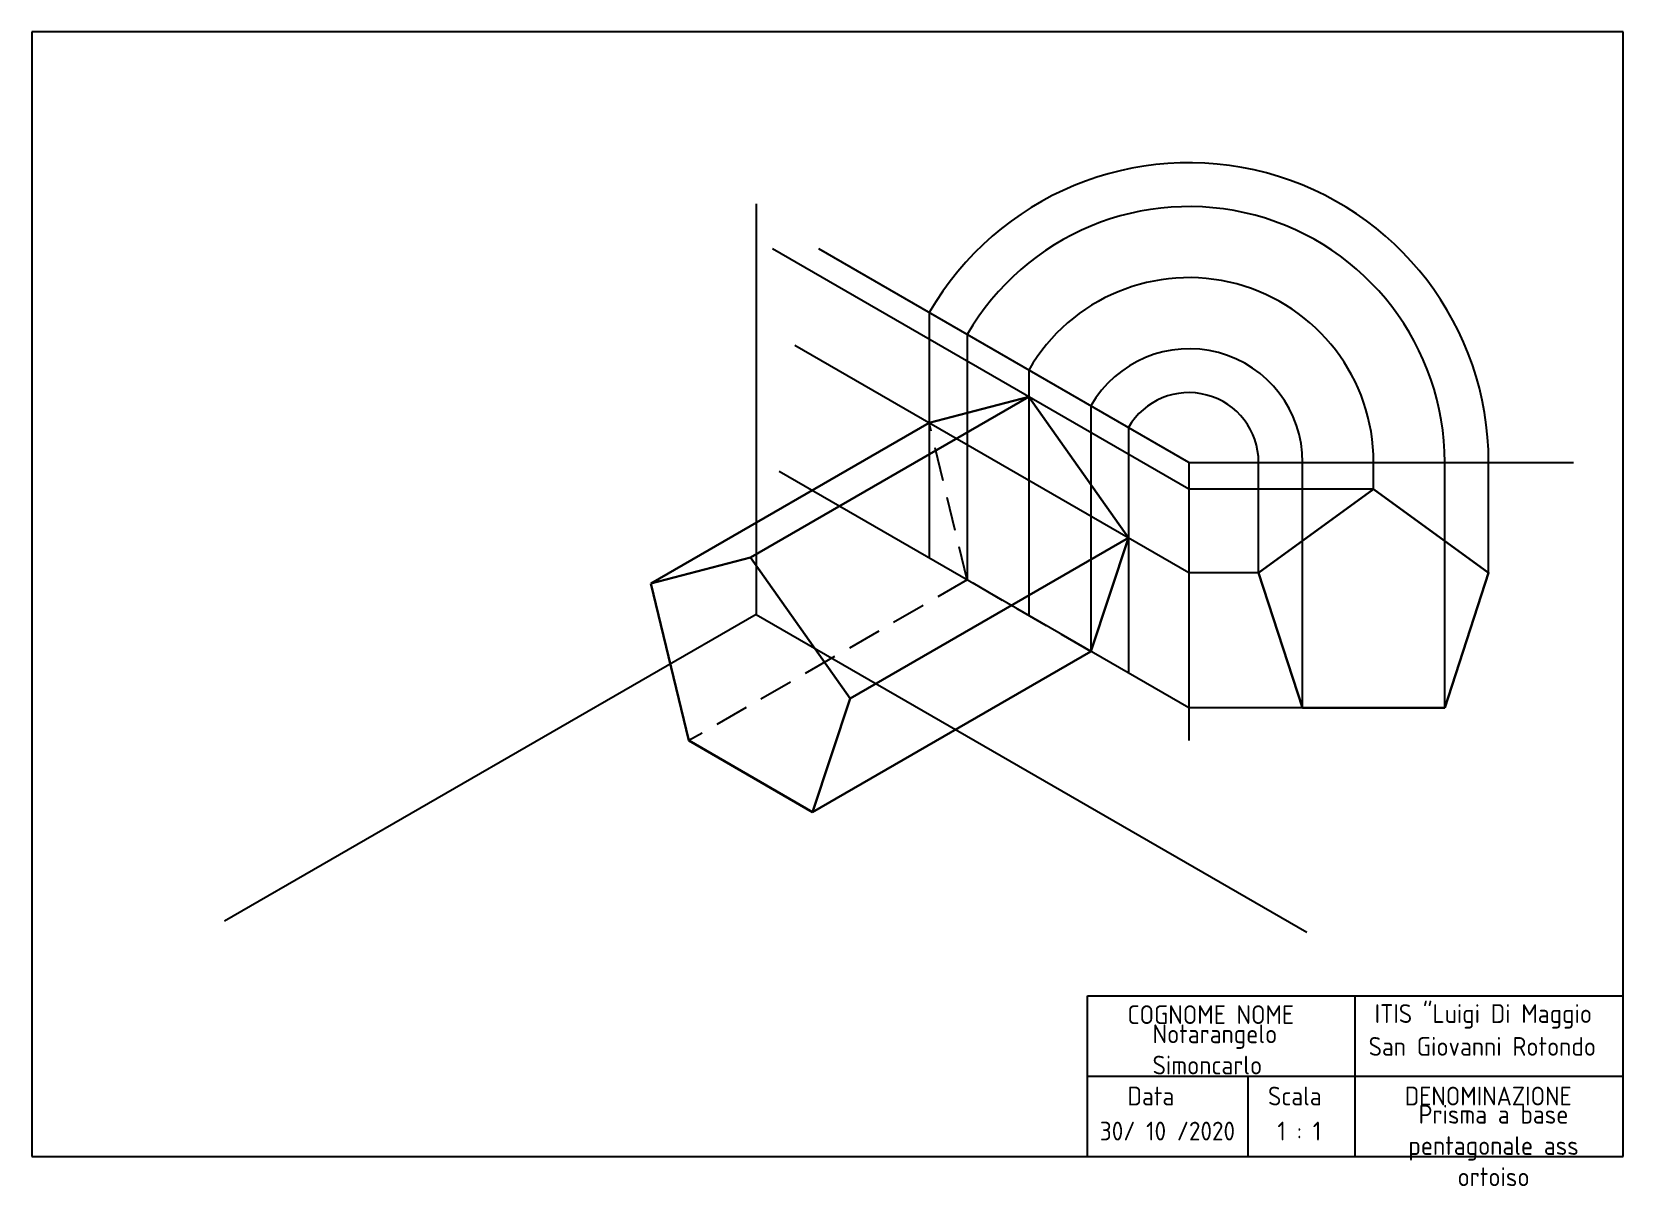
# Model space of a CAD drawing. Header units: millimetres. Extents: x 0 to 297, y -6 to 210.
import ezdxf

# ---------------------------------------------------------------- set-up
doc = ezdxf.new("R2010")
doc.units = ezdxf.units.MM
doc.linetypes.add('DASHED2', pattern=[9.525, 6.35, -3.175])
doc.layers.add('Costruzioni', color=6, linetype='Continuous')
doc.layers.add('Nascosti', color=4, linetype='DASHED2')
doc.layers.add('Spigoli', color=7, linetype='Continuous', lineweight=30)
doc.styles.get("Standard").update_dxf_attribs({"font": 'arial.ttf'})

msp = doc.modelspace()

# ---------------------------------------------------------------- linework, layer by layer
for p, q in [((297, 210), (0, 210)), ((0, 210), (0, 0)), ((297, 0), (297, 210)), ((197, 0), (197, 30)), ((197, 30), (297, 30)), ((247, 0), (247, 30)), ((197, 15), (297, 15)), ((227, 0), (227, 15)), ((0, 0), (297, 0))]:
    msp.add_line(p, q)
at = {"layer": 'Costruzioni'}
for p, q in [((135.19, 177.89), (135.19, 101.2)), ((215.94, 124.58), (138.21, 169.46)), ((215.94, 129.6), (146.9, 169.46)), ((167.48, 157.58), (167.48, 111.73)), ((174.58, 153.48), (174.58, 107.63)), ((215.94, 108.98), (142.41, 151.44)), ((186.07, 146.84), (186.07, 100.99)), ((197.65, 140.16), (197.65, 94.3)), ((204.66, 136.11), (204.66, 90.26)), ((215.94, 83.75), (139.45, 127.91)), ((215.94, 129.6), (215.94, 77.66)), ((215.94, 129.6), (287.76, 129.6)), ((228.96, 108.98), (228.96, 129.6)), ((237.16, 83.75), (237.16, 129.6)), ((250.43, 124.58), (250.43, 129.6)), ((263.69, 83.75), (263.69, 129.6)), ((271.89, 108.98), (271.89, 129.6)), ((250.43, 124.58), (215.94, 124.58)), ((228.96, 108.98), (215.94, 108.98)), ((135.19, 101.2), (35.99, 43.92)), ((135.19, 101.2), (237.97, 41.86)), ((237.16, 83.75), (215.94, 83.75))]:
    msp.add_line(p, q, dxfattribs=at)
for centre, radius, start, end in [((215.94, 129.6), 55.95, 0, 150), ((215.94, 129.6), 47.76, 0, 150), ((215.94, 129.6), 34.49, 0, 150), ((216.01, 129.66), 21.15, 359.8338, 150.2466), ((215.94, 129.6), 13.02, 0, 150)]:
    msp.add_arc(centre, radius, start, end, dxfattribs=at)
at = {"layer": 'Nascosti'}
for p, q in [((174.58, 107.63), (167.48, 136.96)), ((174.58, 107.63), (122.62, 77.63)), ((197.65, 94.3), (174.58, 107.63))]:
    msp.add_line(p, q, dxfattribs=at)
at = {"layer": 'Spigoli'}
for p, q in [((186.07, 141.82), (134.11, 111.82)), ((167.48, 136.96), (186.07, 141.82)), ((186.07, 141.82), (204.66, 115.49)), ((167.48, 136.96), (115.52, 106.96)), ((204.66, 115.49), (152.7, 85.49)), ((204.66, 115.49), (197.65, 94.3)), ((115.52, 106.96), (134.11, 111.82)), ((134.11, 111.82), (152.7, 85.49)), ((122.62, 77.63), (115.52, 106.96)), ((197.65, 94.3), (145.69, 64.3)), ((152.7, 85.49), (145.69, 64.3)), ((145.69, 64.3), (122.62, 77.63))]:
    msp.add_line(p, q, dxfattribs=at)
msp.add_lwpolyline([(263.69, 83.75), (271.89, 108.98), (250.43, 124.58), (228.96, 108.98), (237.16, 83.75)], close=True, dxfattribs=at)

# ---------------------------------------------------------------- texts
at = {"char_height": 3.5, "attachment_point": 1}
for s, insert, width in [('{\\Fisocp.shx;COGNOME NOME}', (204.48, 28.21), 40.9996), ('{\\Fisocp.shx;ITIS "Luigi Di Maggio}', (250.62, 28.41), 40.9996), ('{\\Fisocp.shx;Notarangelo Simoncarlo}', (209.17, 24.63), 40.9996), ('{\\Fisocp.shx;San Giovanni Rotondo}', (249.49, 22.28), 46.8035), ('{\\Fisocp.shx;Data}', (204.48, 13.01), 40.9996), ('{\\Fisocp.shx;Scala}', (230.71, 13.01), 17.2097), ('{\\Fisocp.shx;DENOMINAZIONE}', (256.23, 13.01), 28.0194), ('\\pxqc;{\\Fisocp.shx;Prisma a base pentagonale ass ortoiso}', (250.64, 9.6), 44.3226), ('{\\Fisocp.shx;30/ 10 /2020}', (199.34, 6.47), 31.032), ('{\\Fisocp.shx;1 : 1}', (232.48, 6.47), 31.032)]:
    msp.add_mtext(s, dxfattribs=dict(at, insert=insert, width=width))

doc.saveas('drawing.dxf')
